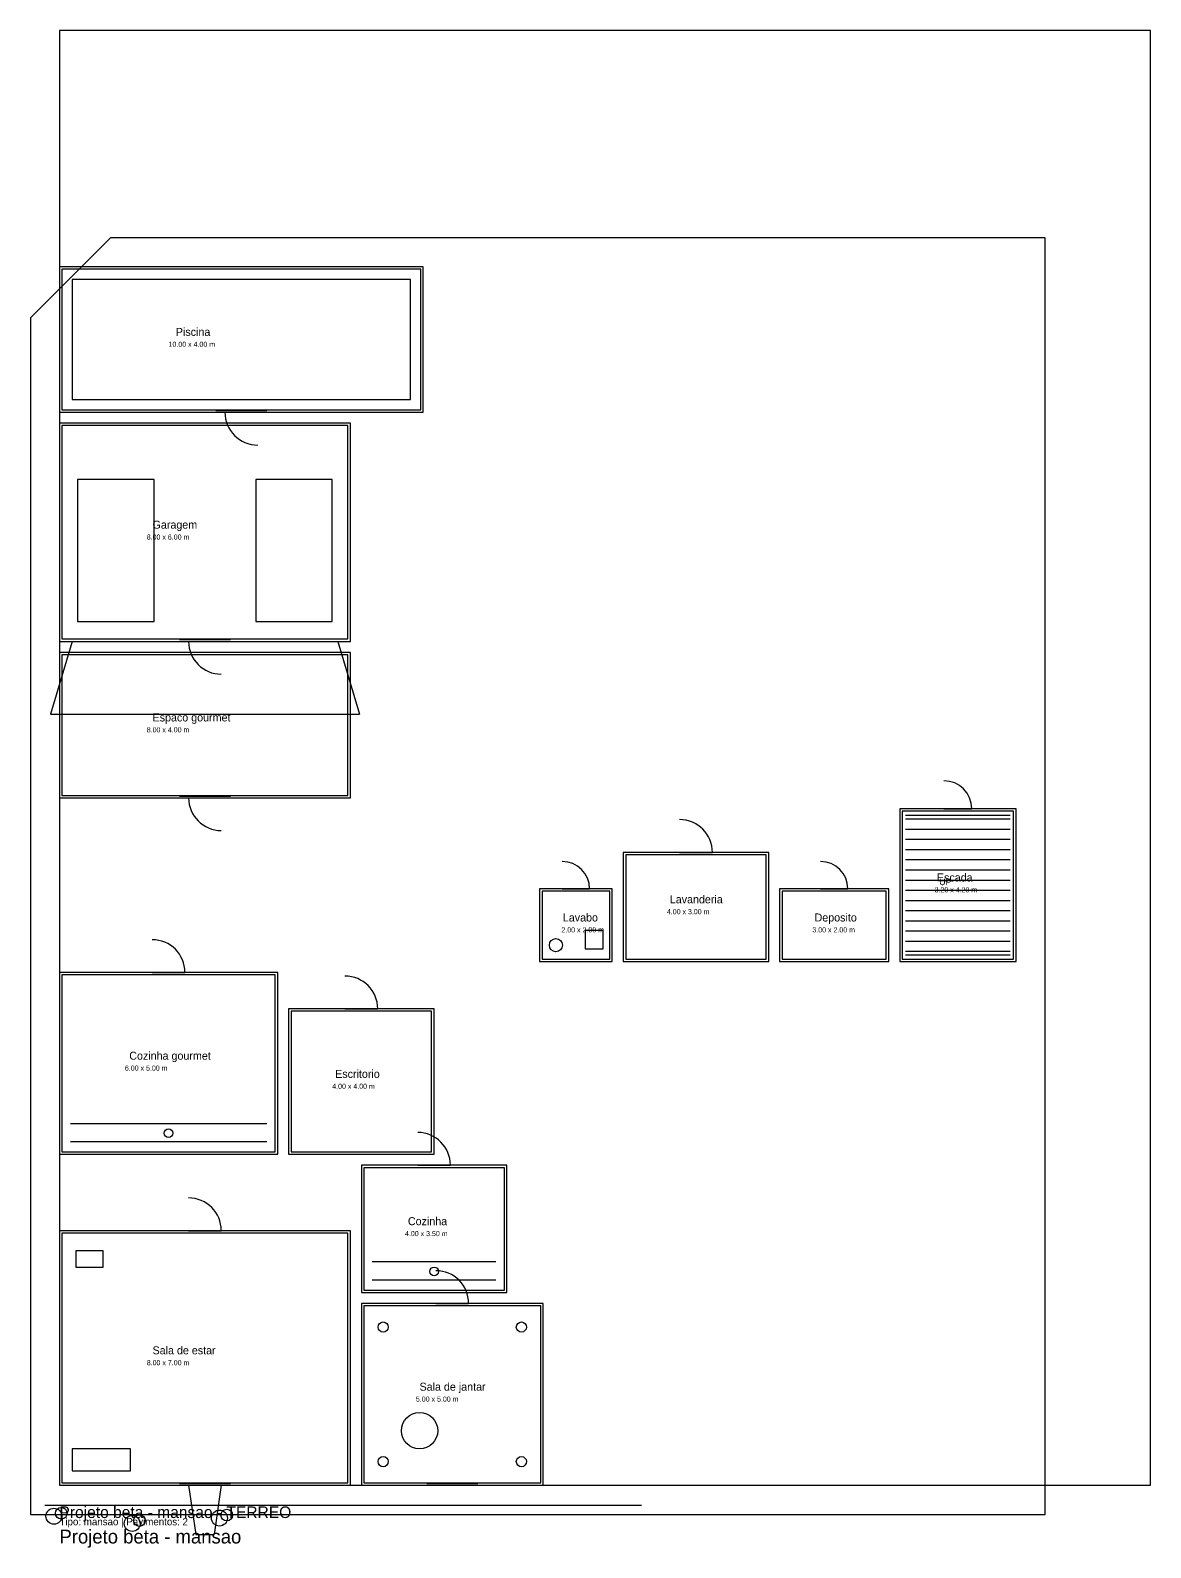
# Model space of a CAD drawing. Extents: x -0.8 to 30, y -1.7 to 84.5.
# Drawn here: x -0.8 to 30, y -1.71 to 40 of the extents above; entities that cross this region are included whole.
import ezdxf

# ---------------------------------------------------------------- set-up
doc = ezdxf.new("R2010")
doc.units = 0

msp = doc.modelspace()

# ---------------------------------------------------------------- linework, layer by layer
at = {"layer": 'DOORS', "color": 1}
for p, q in [((4.55, 29.5), (5.45, 29.5)), ((3.55, 23.2), (4.45, 23.2)), ((3.55, 18.9), (4.45, 18.9)), ((24.316, 18.6), (25.084, 18.6)), ((17.05, 17.4), (17.95, 17.4)), ((13.825, 16.4), (14.575, 16.4)), ((20.925, 16.4), (21.675, 16.4)), ((2.55, 14.1), (3.45, 14.1)), ((7.85, 13.1), (8.75, 13.1)), ((9.85, 8.8), (10.75, 8.8)), ((3.55, 7), (4.45, 7)), ((10.35, 5), (11.25, 5))]:
    msp.add_line(p, q, dxfattribs=at)
at = {"layer": 'DOORS', "color": 6}
for centre, radius, start, end in [((5.45, 29.5), 0.9, 180, 270), ((4.45, 23.2), 0.9, 180, 270), ((24.316, 18.6), 0.768, 0, 90), ((4.45, 18.9), 0.9, 180, 270), ((17.05, 17.4), 0.9, 0, 90), ((13.825, 16.4), 0.75, 0, 90), ((20.925, 16.4), 0.75, 0, 90), ((2.55, 14.1), 0.9, 0, 90), ((7.85, 13.1), 0.9, 0, 90), ((9.85, 8.8), 0.9, 0, 90), ((3.55, 7), 0.9, 0, 90), ((10.35, 5), 0.9, 0, 90)]:
    msp.add_arc(centre, radius, start, end, dxfattribs=at)
at = {"layer": 'FIXTURES', "color": 4}
for p, q in [((14.95, 15.25), (14.45, 15.25)), ((14.45, 15.25), (14.45, 14.75)), ((14.95, 14.75), (14.95, 15.25)), ((14.45, 14.75), (14.95, 14.75))]:
    msp.add_line(p, q, dxfattribs=at)
at = {"layer": 'FIXTURES', "color": 3}
for p, q in [((0.3, 9.95), (5.7, 9.95)), ((0.3, 9.45), (5.7, 9.45)), ((8.6, 6.15), (12, 6.15)), ((8.6, 5.65), (12, 5.65))]:
    msp.add_line(p, q, dxfattribs=at)
at = {"layer": 'FIXTURES', "color": 2}
msp.add_circle((13.65, 14.85), 0.18, dxfattribs=at)
at = {"layer": 'FIXTURES', "color": 1}
for centre in [(3, 9.68), (10.3, 5.88)]:
    msp.add_circle(centre, 0.12, dxfattribs=at)
at = {"layer": 'FURNITURE', "color": 5}
for p, q in [((2.6, 27.65), (0.5, 27.65)), ((0.5, 27.65), (0.5, 23.75)), ((2.6, 23.75), (2.6, 27.65)), ((7.5, 27.65), (5.4, 27.65)), ((5.4, 27.65), (5.4, 23.75)), ((7.5, 23.75), (7.5, 27.65)), ((0.5, 23.75), (2.6, 23.75)), ((5.4, 23.75), (7.5, 23.75))]:
    msp.add_line(p, q, dxfattribs=at)
at = {"layer": 'FURNITURE', "color": 6}
for p, q in [((1.2, 6.45), (0.45, 6.45)), ((0.45, 6.45), (0.45, 6)), ((1.2, 6), (1.2, 6.45)), ((0.45, 6), (1.2, 6)), ((1.95, 1), (0.35, 1)), ((0.35, 1), (0.35, 0.4)), ((1.95, 0.4), (1.95, 1)), ((0.35, 0.4), (1.95, 0.4))]:
    msp.add_line(p, q, dxfattribs=at)
at = {"layer": 'FURNITURE', "color": 2}
for centre, radius in [((8.9, 4.35), 0.14), ((12.7, 4.35), 0.14), ((9.9, 1.5), 0.5), ((8.9, 0.65), 0.14), ((12.7, 0.65), 0.14)]:
    msp.add_circle(centre, radius, dxfattribs=at)
at = {"layer": 'GUIDES', "color": 9}
msp.add_line((-0.4, -0.55), (16, -0.55), dxfattribs=at)
at = {"layer": 'LANDSCAPE', "color": 4}
for p, q in [((9.65, 33.15), (0.35, 33.15)), ((0.35, 33.15), (0.35, 29.85)), ((9.65, 29.85), (9.65, 33.15)), ((0.35, 29.85), (9.65, 29.85))]:
    msp.add_line(p, q, dxfattribs=at)
at = {"layer": 'LANDSCAPE', "color": 2}
for p, q in [((0.35, 23.2), (-0.25, 21.2)), ((7.65, 23.2), (8.25, 21.2)), ((-0.25, 21.2), (8.25, 21.2))]:
    msp.add_line(p, q, dxfattribs=at)
at = {"layer": 'LANDSCAPE', "color": 3}
for p, q in [((3.55, 0), (3.75, -1.35)), ((4.45, 0), (4.25, -1.35)), ((3.75, -1.35), (4.25, -1.35))]:
    msp.add_line(p, q, dxfattribs=at)
for centre, radius in [((-0.15, -0.85), 0.22), ((0.05, -0.77), 0.16), ((2, -1.05), 0.22), ((2.2, -0.97), 0.16), ((4.4, -0.9), 0.22), ((4.6, -0.82), 0.16)]:
    msp.add_circle(centre, radius, dxfattribs=at)
at = {"layer": 'OUTLINE', "color": 3}
for p, q in [((1.4, 34.3), (-0.8, 32.1)), ((27.1, 34.3), (1.4, 34.3)), ((27.1, -0.8), (27.1, 34.3)), ((-0.8, 32.1), (-0.8, -0.8)), ((-0.8, -0.8), (27.1, -0.8))]:
    msp.add_line(p, q, dxfattribs=at)
at = {"layer": 'PLOT', "color": 8}
for p, q in [((30, 40), (0, 40)), ((0, 40), (0, 0)), ((30, 0), (30, 40)), ((0, 0), (30, 0))]:
    msp.add_line(p, q, dxfattribs=at)
at = {"layer": 'STAIRS', "color": 4}
for p, q in [((23.26, 18.42), (26.14, 18.42)), ((23.26, 18.32), (26.14, 18.32)), ((23.26, 18.04), (26.14, 18.04)), ((23.26, 17.76), (26.14, 17.76)), ((23.26, 17.48), (26.14, 17.48)), ((23.26, 17.2), (26.14, 17.2)), ((23.26, 16.92), (26.14, 16.92)), ((23.26, 16.64), (26.14, 16.64)), ((23.26, 16.36), (26.14, 16.36)), ((23.26, 16.08), (26.14, 16.08)), ((23.26, 15.8), (26.14, 15.8)), ((23.26, 15.52), (26.14, 15.52)), ((23.26, 15.24), (26.14, 15.24)), ((23.26, 14.96), (26.14, 14.96)), ((23.26, 14.68), (26.14, 14.68)), ((23.26, 14.58), (26.14, 14.58))]:
    msp.add_line(p, q, dxfattribs=at)
at = {"layer": 'WALLS', "color": 7}
for p, q in [((10, 33.5), (0, 33.5)), ((0, 33.5), (0, 29.5)), ((10, 29.5), (10, 33.5)), ((0, 29.5), (10, 29.5)), ((8, 29.2), (0, 29.2)), ((0, 29.2), (0, 23.2)), ((8, 23.2), (8, 29.2)), ((0, 23.2), (8, 23.2)), ((8, 22.9), (0, 22.9)), ((0, 22.9), (0, 18.9)), ((8, 18.9), (8, 22.9)), ((0, 18.9), (8, 18.9)), ((26.3, 18.6), (23.1, 18.6)), ((23.1, 18.6), (23.1, 14.4)), ((26.3, 14.4), (26.3, 18.6)), ((19.5, 17.4), (15.5, 17.4)), ((15.5, 17.4), (15.5, 14.4)), ((19.5, 14.4), (19.5, 17.4)), ((15.2, 16.4), (13.2, 16.4)), ((13.2, 16.4), (13.2, 14.4)), ((15.2, 14.4), (15.2, 16.4)), ((22.8, 16.4), (19.8, 16.4)), ((19.8, 16.4), (19.8, 14.4)), ((22.8, 14.4), (22.8, 16.4)), ((13.2, 14.4), (15.2, 14.4)), ((15.5, 14.4), (19.5, 14.4)), ((19.8, 14.4), (22.8, 14.4)), ((23.1, 14.4), (26.3, 14.4)), ((6, 14.1), (0, 14.1)), ((0, 14.1), (0, 9.1)), ((6, 9.1), (6, 14.1)), ((10.3, 13.1), (6.3, 13.1)), ((6.3, 13.1), (6.3, 9.1)), ((10.3, 9.1), (10.3, 13.1)), ((0, 9.1), (6, 9.1)), ((6.3, 9.1), (10.3, 9.1)), ((12.3, 8.8), (8.3, 8.8)), ((8.3, 8.8), (8.3, 5.3)), ((12.3, 5.3), (12.3, 8.8)), ((8, 7), (0, 7)), ((0, 7), (0, 0)), ((8, 0), (8, 7)), ((8.3, 5.3), (12.3, 5.3)), ((13.3, 5), (8.3, 5)), ((8.3, 5), (8.3, 0)), ((13.3, 0), (13.3, 5)), ((0, 0), (8, 0)), ((8.3, 0), (13.3, 0))]:
    msp.add_line(p, q, dxfattribs=at)
at = {"layer": 'WALLS_INNER', "color": 8}
for p, q in [((9.932, 33.432), (0.068, 33.432)), ((0.068, 33.432), (0.068, 29.568)), ((9.932, 29.568), (9.932, 33.432)), ((0.068, 29.568), (9.932, 29.568)), ((7.933, 29.133), (0.068, 29.133)), ((0.068, 29.133), (0.068, 23.268)), ((7.933, 23.268), (7.933, 29.133)), ((0.068, 23.268), (7.933, 23.268)), ((7.933, 22.833), (0.068, 22.833)), ((0.068, 22.833), (0.068, 18.968)), ((7.933, 18.968), (7.933, 22.833)), ((0.068, 18.968), (7.933, 18.968)), ((26.233, 18.533), (23.168, 18.533)), ((23.168, 18.533), (23.168, 14.468)), ((26.233, 14.468), (26.233, 18.533)), ((19.433, 17.333), (15.568, 17.333)), ((15.568, 17.333), (15.568, 14.468)), ((19.433, 14.468), (19.433, 17.333)), ((15.132, 16.333), (13.268, 16.333)), ((13.268, 16.333), (13.268, 14.468)), ((15.132, 14.468), (15.132, 16.333)), ((22.733, 16.333), (19.867, 16.333)), ((19.867, 16.333), (19.867, 14.468)), ((22.733, 14.468), (22.733, 16.333)), ((13.268, 14.468), (15.132, 14.468)), ((15.568, 14.468), (19.433, 14.468)), ((19.867, 14.468), (22.733, 14.468)), ((23.168, 14.468), (26.233, 14.468)), ((5.933, 14.033), (0.068, 14.033)), ((0.068, 14.033), (0.068, 9.168)), ((5.933, 9.168), (5.933, 14.033)), ((10.232, 13.033), (6.367, 13.033)), ((6.367, 13.033), (6.367, 9.168)), ((10.232, 9.168), (10.232, 13.033)), ((0.068, 9.168), (5.933, 9.168)), ((6.367, 9.168), (10.232, 9.168)), ((12.232, 8.732), (8.368, 8.732)), ((8.368, 8.732), (8.368, 5.367)), ((12.232, 5.367), (12.232, 8.732)), ((7.933, 6.933), (0.068, 6.933)), ((0.068, 6.933), (0.068, 0.068)), ((7.933, 0.068), (7.933, 6.933)), ((8.368, 5.367), (12.232, 5.367)), ((13.232, 4.933), (8.368, 4.933)), ((8.368, 4.933), (8.368, 0.068)), ((13.232, 0.068), (13.232, 4.933)), ((0.068, 0.068), (7.933, 0.068)), ((8.368, 0.068), (13.232, 0.068))]:
    msp.add_line(p, q, dxfattribs=at)
at = {"layer": 'WINDOWS', "color": 5}
for p, q in [((4.3, 29.55), (5.7, 29.55)), ((3.3, 23.25), (4.7, 23.25)), ((3.3, 18.95), (4.7, 18.95)), ((3.3, 0.05), (4.7, 0.05)), ((10.1, 0.05), (11.5, 0.05))]:
    msp.add_line(p, q, dxfattribs=at)

# ---------------------------------------------------------------- texts
at = {"layer": 'STAIRS', "color": 1}
msp.add_text('UP', height=0.18, dxfattribs=at).set_placement((24.188, 16.5))
at = {"layer": 'TEXT', "color": 2}
for s, height, p in [('Piscina', 0.22, (3.2, 31.6)), ('Garagem', 0.22, (2.56, 26.3)), ('Espaco gourmet', 0.22, (2.56, 21)), ('Escada', 0.22, (24.124, 16.6)), ('Lavanderia', 0.22, (16.78, 16)), ('Lavabo', 0.22, (13.84, 15.5)), ('Deposito', 0.22, (20.76, 15.5)), ('Cozinha gourmet', 0.22, (1.92, 11.7)), ('Escritorio', 0.22, (7.58, 11.2)), ('Cozinha', 0.22, (9.58, 7.15)), ('Sala de estar', 0.22, (2.56, 3.6)), ('Sala de jantar', 0.22, (9.9, 2.6)), ('Projeto beta - mansao', 0.38, (0, -1.6))]:
    msp.add_text(s, height=height, dxfattribs=at).set_placement(p)
at = {"layer": 'TEXT', "color": 8}
for s, height, p in [('10.00 x 4.00 m', 0.14, (3, 31.3)), ('8.00 x 6.00 m', 0.14, (2.4, 26)), ('8.00 x 4.00 m', 0.14, (2.4, 20.7)), ('3.20 x 4.20 m', 0.14, (24.06, 16.3)), ('4.00 x 3.00 m', 0.14, (16.7, 15.7)), ('2.00 x 2.00 m', 0.14, (13.8, 15.2)), ('3.00 x 2.00 m', 0.14, (20.7, 15.2)), ('6.00 x 5.00 m', 0.14, (1.8, 11.4)), ('4.00 x 4.00 m', 0.14, (7.5, 10.9)), ('4.00 x 3.50 m', 0.14, (9.5, 6.85)), ('8.00 x 7.00 m', 0.14, (2.4, 3.3)), ('5.00 x 5.00 m', 0.14, (9.8, 2.3)), ('Tipo: mansao | Pavimentos: 2', 0.2, (0, -1.1))]:
    msp.add_text(s, height=height, dxfattribs=at).set_placement(p)
at = {"layer": 'TEXT', "color": 3}
msp.add_text('Projeto beta - mansao - TERREO', height=0.32, dxfattribs=at).set_placement((0, -0.9))

doc.saveas('drawing.dxf')
